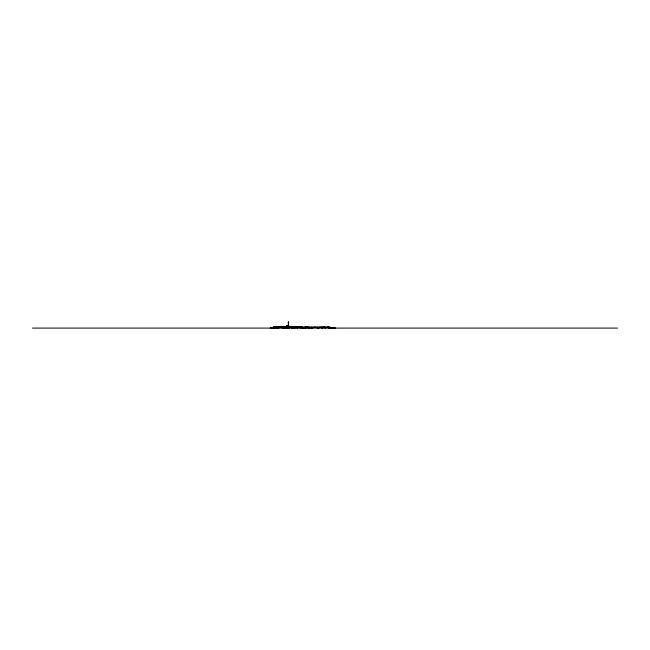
<?xml version="1.0" encoding="UTF-8"?>
<svg xmlns="http://www.w3.org/2000/svg" width="650" height="650" viewBox="0 0 650 650"><rect width="100%" height="100%" fill="white"/><g stroke="black" fill="none" stroke-linecap="round" stroke-linejoin="round"><path stroke-width="0.97" d="M301.486 327.332L306.215 328.039L304.874 327.039L309.562 328.039L306.8 327.039L312.016 328.039L315.096 327.039L318.086 328.039L321.588 327.039L322.018 328.039L325.187 327.039L324.943 328.039L327.454 327.039L332.459 328.039L327.86 327.039L274.129 327.039L270.562 328.039L274.885 327.039L272.756 328.096M285.407 328.039L288.454 327.039L287.048 327.478L286.154 327.039L285.407 328.039L286.154 327.039L287.048 327.478L288.454 327.039L286.674 328.039L293.361 327.039L291.452 328.096M302.299 328.096L300.625 327.039L300.276 328.039L298.512 327.039L297.489 328.096M283.173 328.096L283.652 327.039L282.279 328.039L280.971 327.039L274.682 328.039L276.534 327.039L272.846 328.039M282.88 328.039L283.652 327.039M286.65 326.592L286.821 325.398L286.414 327.039L293.979 326.592L294.101 327.039L295.011 326.592L299.008 327.039L296.538 326.592L300.398 327.039L298.561 326.592L278.98 326.592L276.673 327.039L279.378 326.592L277.842 327.039M322.018 328.039L323.213 327.039M286.837 326.592L277.201 327.039L278.98 326.592M283.278 328.039L286.154 327.039L284.627 328.096M318.118 328.096L319.938 327.039M286.821 325.585L288.226 325.398L289.242 326.463L290.737 326.592M286.154 327.039L284.05 328.096M288.632 326.592L287.592 327.039L289.583 326.592M288.966 326.446L290.225 326.454M278.143 328.039L280.971 327.039L277.68 328.096M287.04 327.486L286.065 327.803L288.454 327.039M291.533 328.039L294.596 327.039L296.01 328.039L295.831 327.039L297.529 328.039M273.439 328.039L276.534 327.039M286.544 328.039L293.361 327.039L286.439 328.039L289.559 327.039L286.301 328.039L291.298 327.039L286.715 328.096M273.162 327.494L271.367 328.096M274.064 327.218L274.658 327.039L270.229 328.096M275.957 327.186L279.134 327.039L274.682 328.039M271.294 328.039L274.885 327.039M270.562 328.039L274.658 327.039M279.134 327.039L275.048 327.186L276.461 327.039M283.481 327.039L285.651 326.592M286.439 328.039L291.298 327.039M277.062 327.039L279.378 326.592M278.915 327.039L281.799 326.592M288.389 321.904L288.616 328.039M322.969 327.243L322.473 327.039M32.5 328.096L617.5 328.096M299.081 326.771L301.933 327.039L298.927 326.706L301.421 327.039M302.356 327.039L298.561 326.592M298.326 326.82L301.015 327.039M323.692 327.039L325.544 327.275M329.201 327.762L330.956 328.039L327.86 327.039L335.725 328.039M298.716 326.82L300.251 327.039M327.86 327.039L333.58 328.039M295.409 327.039L295.011 326.592L297.554 327.039L295.482 326.592M297.245 326.592L299.683 327.039M298.862 327.039L299.634 327.226M305.622 327.039L309.562 328.039M295.011 326.592L296.538 327.039M308.88 327.039L311.984 328.096M300.942 327.039L304.013 328.039M306.166 327.039L306.581 327.218M300.625 327.039L301.803 328.039L301.519 327.039M327.454 327.039L328.591 328.039M317.72 327.039L318.086 328.039M311.87 327.039L312.016 328.039M294.564 328.096L294.596 327.039L293.223 328.096M288.373 321.904L288.251 328.096M286.309 326.649L286.536 327.064L286.309 326.658M287.974 325.699L287.69 326.154L287.974 325.699"/></g></svg>
